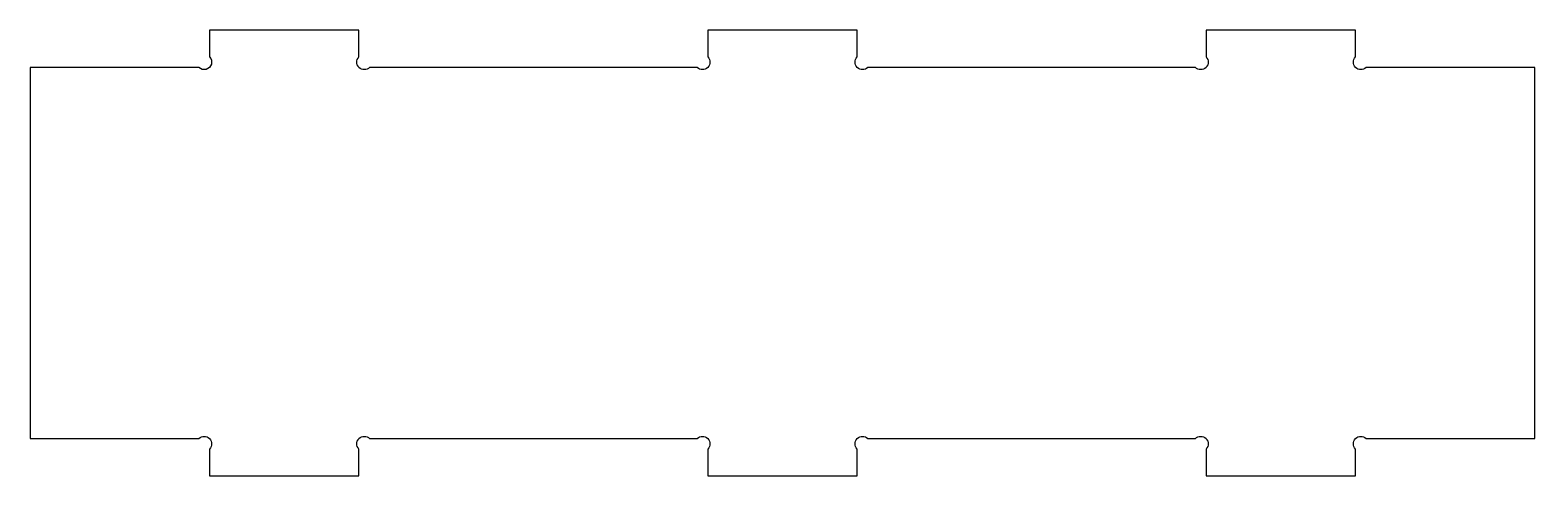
# Model space of a CAD drawing. Header units: millimetres. Extents: x 0 to 604, y 0 to 179.
import ezdxf

# ---------------------------------------------------------------- set-up
doc = ezdxf.new("R2010")
doc.units = ezdxf.units.MM
doc.layers.add('CUT_OUT', color=7, linetype='Continuous')

msp = doc.modelspace()

# ---------------------------------------------------------------- linework, layer by layer
at = {"layer": 'CUT_OUT'}
msp.add_lwpolyline([(0, 15), (67.76, 15, -1), (72, 10.76), (72, 0), (132, 0), (132, 10.76, -1), (136.24, 15), (267.76, 15, -1), (272, 10.76), (272, 0), (332, 0), (332, 10.76, -1), (336.24, 15), (467.76, 15, -1), (472, 10.76), (472, 0), (532, 0), (532, 10.76, -1), (536.24, 15), (604, 15), (604, 164), (536.24, 164, -1), (532, 168.24), (532, 179), (472, 179), (472, 168.24, -1), (467.76, 164), (336.24, 164, -1), (332, 168.24), (332, 179), (272, 179), (272, 168.24, -1), (267.76, 164), (136.24, 164, -1), (132, 168.24), (132, 179), (72, 179), (72, 168.24, -1), (67.76, 164), (0, 164)], format="xyb", close=True, dxfattribs=at)

doc.saveas('drawing.dxf')
